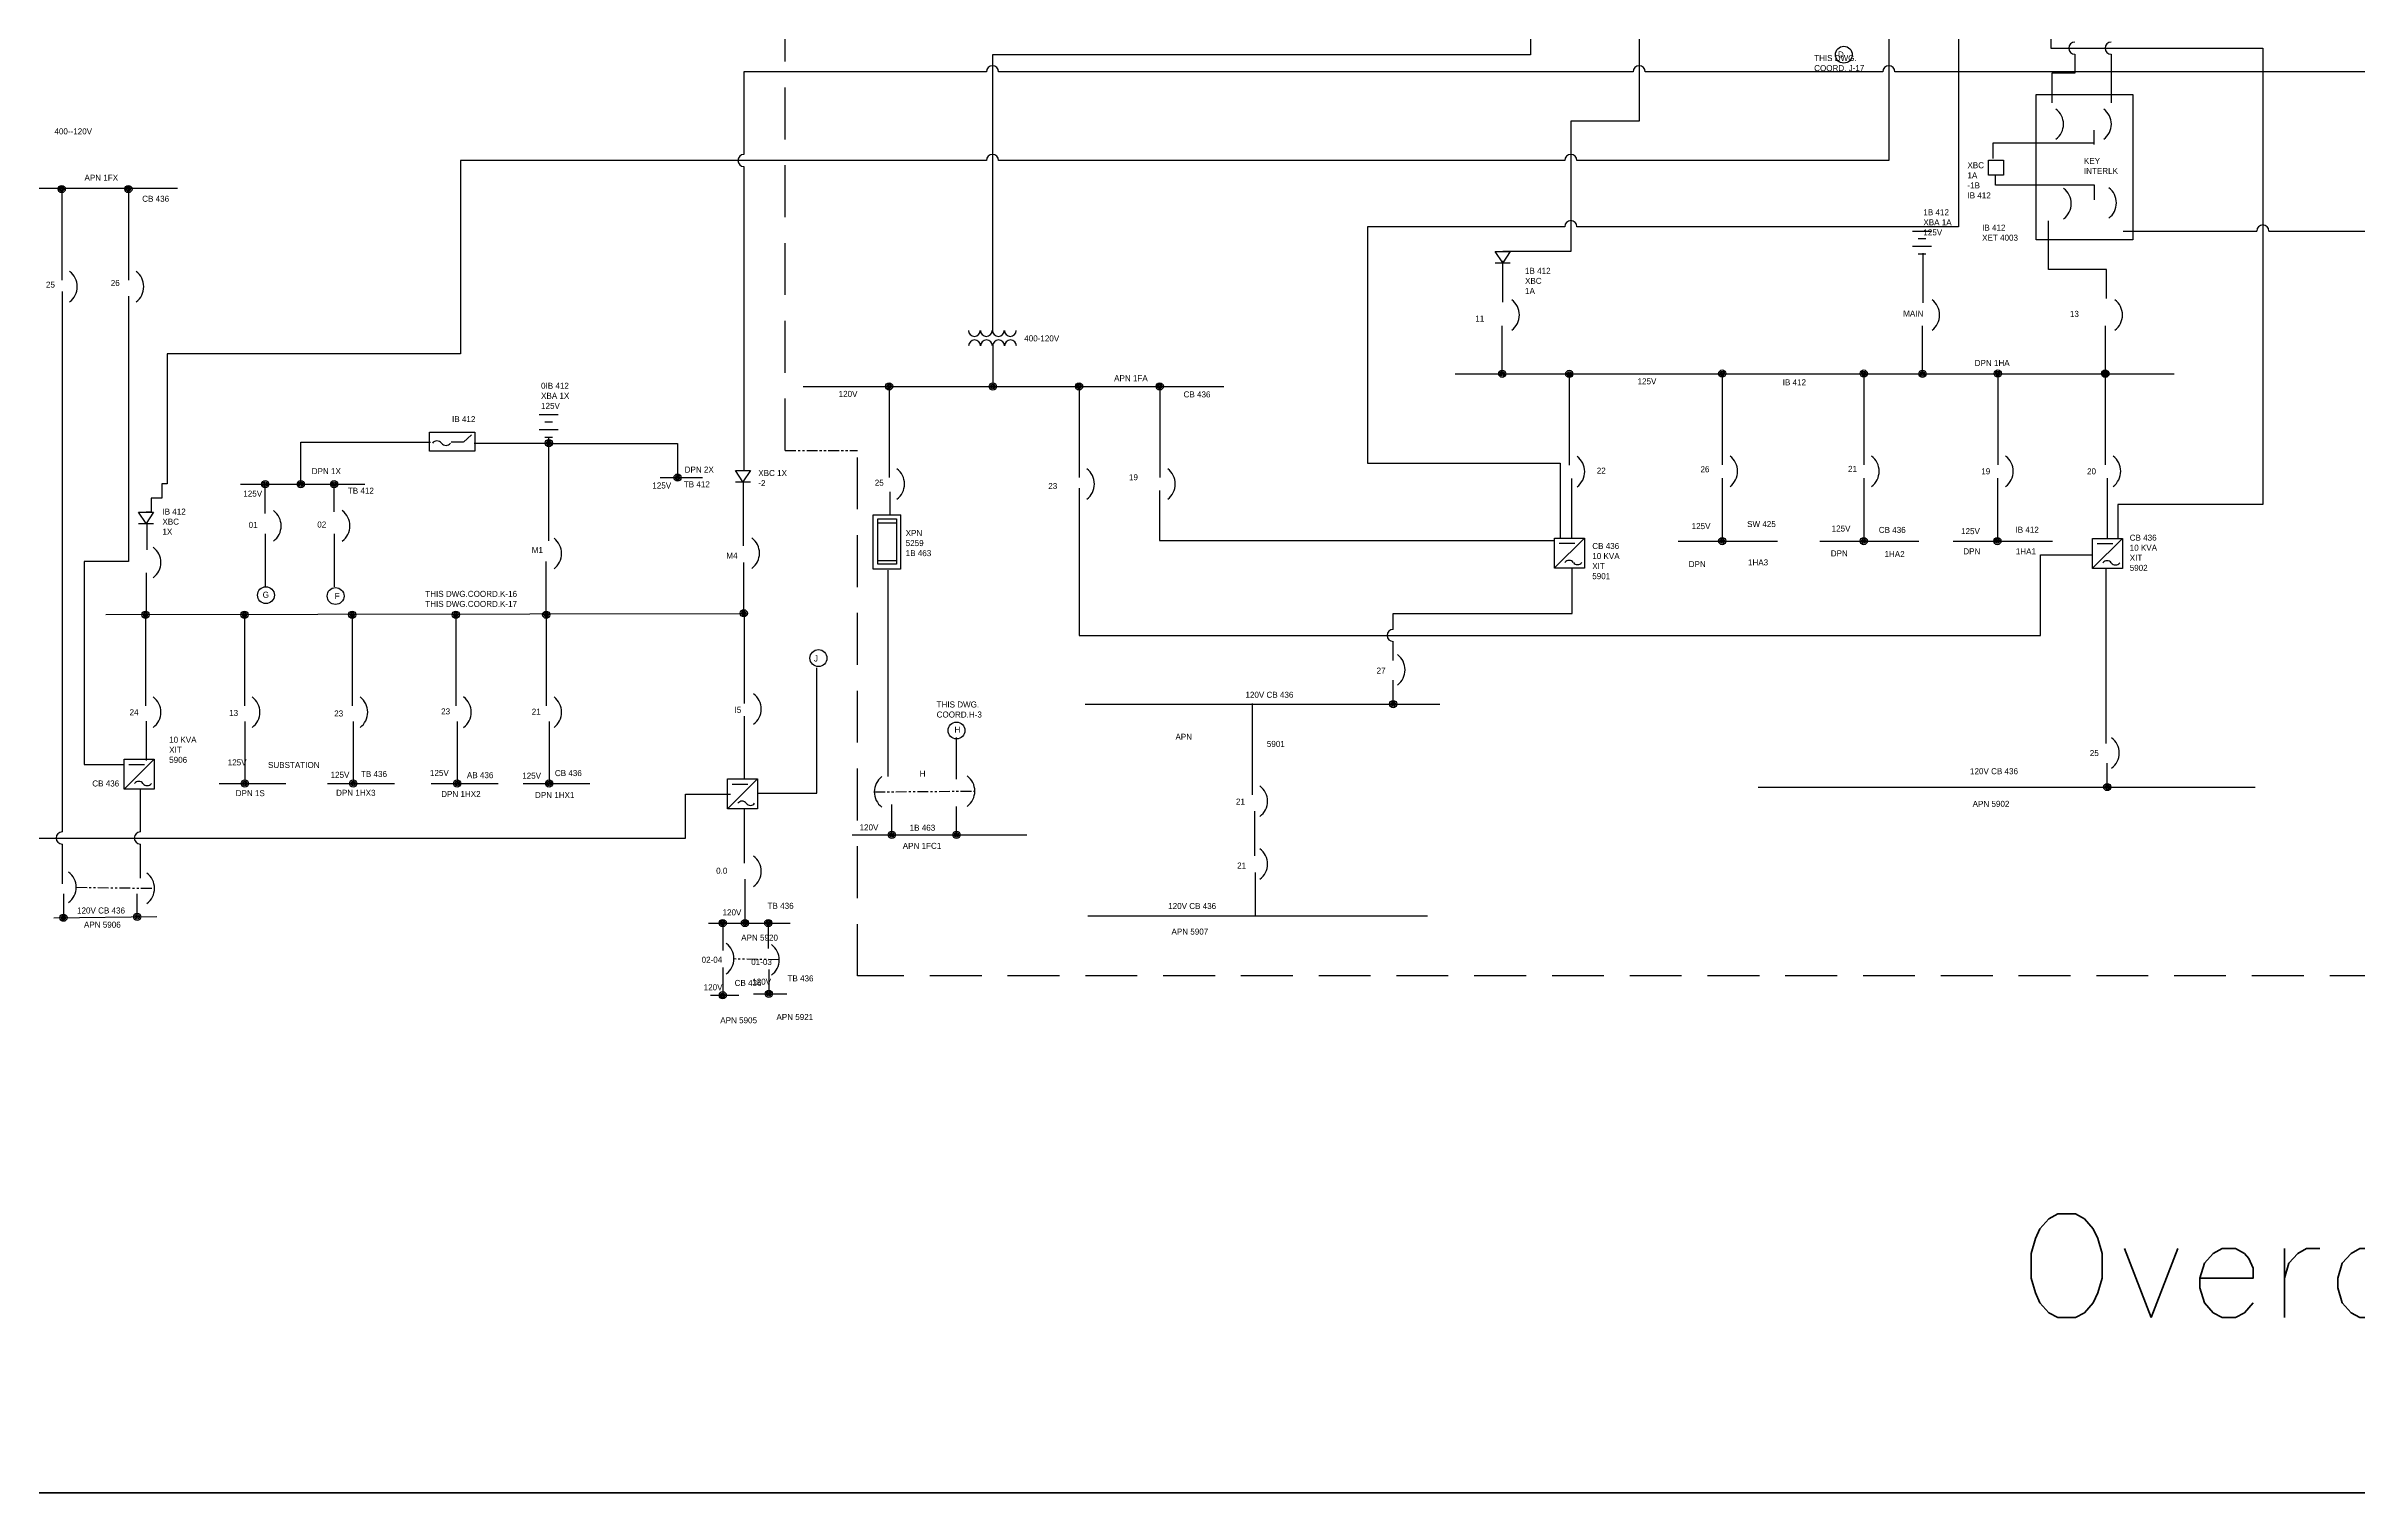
# Model space of a CAD drawing. Header units: millimetres. Extents: x -7 to 317, y -9 to 207.
# Drawn here: x 63.7 to 197.4, y -8.6 to 75.1 of the extents above; entities that cross this region are included whole.
import ezdxf
from ezdxf.enums import TextEntityAlignment as Align

# ---------------------------------------------------------------- set-up
doc = ezdxf.new("R2010")
doc.units = ezdxf.units.MM
doc.header["$LTSCALE"] = 4
doc.header["$MEASUREMENT"] = 0
doc.linetypes.add('HIDDEN', pattern=[0.375, 0.25, -0.125])
doc.linetypes.add('PHANTOM2', pattern=[1.25, 0.625, -0.125, 0.125, -0.125, 0.125, -0.125])
for name, color, linetype in [('hidden', 7, 'HIDDEN'), ('SYMS', 7, 'Continuous'), ('WIRES', 7, 'Continuous')]:
    doc.layers.add(name, color=color, linetype=linetype)
doc.styles.add('WD', font='romans.shx')

# ---------------------------------------------------------------- blocks, each defined once
blk = doc.blocks.new('HT0_02')
blk.add_circle((0, 0), 0.0699)
at = {"style": 'WD', "flags": 1}
for tag, p in [('X4TERM01', (-0.07, 0)), ('X2TERM01', (0, 0.07)), ('X1TERM01', (0.07, 0)), ('X8TERM01', (0, -0.07))]:
    blk.add_attdef(tag, p, '', height=0.01, dxfattribs=at)
blk = doc.blocks.new('YDH')
for p, q in [((61.913, 173.777), (62.715, 173.777)), ((61.913, 172.572), (61.913, 173.777)), ((62.715, 173.777), (62.715, 172.572)), ((62.715, 172.572), (61.913, 172.572))]:
    blk.add_line(p, q)
blk = doc.blocks.new('VT0_01')
for p, q in [((-0.0625, 0.0625), (0.0625, 0.0625)), ((-0.0625, -0.0625), (-0.0625, 0.0625)), ((0.0625, 0.0625), (0.0625, -0.0625)), ((0.0625, -0.0625), (-0.0625, -0.0625))]:
    blk.add_line(p, q)
at = {"style": 'WD', "flags": 1}
for tag, p in [('X4TERM01', (-0.0625, 0)), ('X2TERM01', (0, 0.0625)), ('X1TERM01', (0.0625, 0)), ('X8TERM01', (0, -0.0625))]:
    blk.add_attdef(tag, p, '', height=0.01, dxfattribs=at)
blk = doc.blocks.new('UTDM')
for centre in [(61.982, 173.532), (62.379, 173.532), (62.046, 172.873), (62.421, 172.879)]:
    blk.add_arc(centre, 0.157, 306.87, 53.131)
at = {"layer": 'WIRES'}
for p, q in [((62.39, 173.375), (61.554, 173.375)), ((61.554, 173.375), (61.554, 173.247)), ((62.39, 173.482), (62.39, 173.364)), ((61.576, 173.027), (61.576, 173.108)), ((62.396, 173.027), (61.576, 173.027)), ((62.396, 172.904), (62.396, 173.027))]:
    blk.add_line(p, q, dxfattribs=at)
blk.add_blockref('YDH', (0, 0))
at = {"layer": 'SYMS'}
blk.add_blockref('VT0_01', (61.58, 173.171), dxfattribs=at)
blk = doc.blocks.new('WDDOT')
for radius in [0.03, 0.0187, 0.00929]:
    blk.add_circle((0, 0), radius)
blk = doc.blocks.new('HMTD')
for p, q in [((66.915, 173.596), (66.915, 173.534)), ((66.977, 173.643), (66.977, 173.487)), ((67.04, 173.596), (67.04, 173.534)), ((67.102, 173.643), (67.102, 173.487))]:
    blk.add_line(p, q)
blk = doc.blocks.new('TF')
for centre in [(51.836, 188.581), (51.935, 188.581)]:
    blk.add_arc(centre, 0.0492, 0, 180)
blk = doc.blocks.new('KJJ')
for p in [(-11.926, -2.352), (-11.727, -2.352)]:
    blk.add_blockref('TF', p)
blk = doc.blocks.new('HGFC')
for centre, start, end in [((72.999, 171.356), 36.8699, 143.1301), ((73.108, 171.437), 216.8699, 323.1301)]:
    blk.add_arc(centre, 0.0677, start, end)
blk = doc.blocks.new('MHGC')
for p, q in [((72.5223, 171.0059), (72.6469, 171.1304)), ((72.5413, 171.1089), (72.6066, 171.1089))]:
    blk.add_line(p, q)
at = {"xscale": 0.3222326550335909, "yscale": 0.3222326550335909, "zscale": 0.3222326550335909}
blk.add_blockref('HGFC', (49.0604, 115.7993), dxfattribs=at)
at = {"layer": 'SYMS'}
blk.add_blockref('VT0_01', (72.5851, 171.0679), dxfattribs=at)
blk = doc.blocks.new('HDI1R')
for p, q in [((-0.047, 0), (0.047, 0.062)), ((-0.047, 0.062), (-0.047, -0.062)), ((0.047, -0.062), (-0.047, 0)), ((0.047, 0.062), (0.047, -0.062))]:
    blk.add_line(p, q)
at = {"style": 'WD'}
for tag, width, p in [('INST', 0.7, (0, 0.888)), ('LOC', 0.7, (0, 0.719)), ('DESC1', 0.7, (0, 0.562)), ('DESC2', 0.7, (0, 0.406)), ('RATING1', 0.9, (0.006, 0.094))]:
    blk.add_attdef(tag, text='', height=0.125, dxfattribs=dict(at, width=width)).set_placement(p, align=Align.CENTER)
blk.add_attdef('TAG1', text='', height=0.125, dxfattribs=at).set_placement((0, 0.25), align=Align.CENTER)
for tag, p, height, flags in [('X4TERM01', (-0.047, 0), 0.0125, 1), ('X1TERM02', (0.047, 0), 0.0125, 1), ('FAMILY', (0.205, 0.152), 0.01, 9), ('WDBLKNAM', (0.205, 0.133), 0.01, 9)]:
    blk.add_attdef(tag, p, '', height=height, dxfattribs=dict(at, flags=flags))
at = {"linetype": 'Continuous', "style": 'WD', "flags": 9}
for tag, p in [('ASSYCODE', (0.219, 0.062)), ('MFG', (0.228, 0.089)), ('CAT', (0.23, 0.108))]:
    blk.add_attdef(tag, text='', height=0.01, dxfattribs=at).set_placement(p, align=Align.CENTER)
at = {"linetype": 'Continuous', "style": 'WD', "flags": 8}
blk.add_attdef('TERM01', text='', height=0.125, dxfattribs=at).set_placement((-0.125, -0.031), align=Align.TOP_RIGHT)
at = {"style": 'WD', "width": 0.9}
blk.add_attdef('RATING2', text='', height=0.125, dxfattribs=at).set_placement((0.006, -0.188), align=Align.TOP_CENTER)
at = {"linetype": 'Continuous', "style": 'WD', "flags": 8}
blk.add_attdef('TERM02', text='', height=0.125, dxfattribs=at).set_placement((0.109, -0.031), align=Align.TOP_LEFT)
blk = doc.blocks.new('VFU0')
for p, q in [((-0.078, -0.188), (-0.078, 0.188)), ((-0.078, 0.188), (0.078, 0.188)), ((-0.078, 0.156), (0.078, 0.156)), ((0.078, 0.188), (0.078, -0.188)), ((-0.078, -0.156), (0.078, -0.156)), ((0.078, -0.188), (-0.078, -0.188))]:
    blk.add_line(p, q)
at = {"linetype": 'Continuous', "style": 'WD', "width": 0.7, "flags": 8}
blk.add_attdef('TERM01', text='', height=0.1, dxfattribs=at).set_placement((-0.055, 0.207), align=Align.RIGHT)
at = {"color": 7, "style": 'WD', "flags": 1}
for tag, p in [('X2TERM01', (0, 0.188)), ('X8TERM02', (0, -0.188))]:
    blk.add_attdef(tag, p, '', height=0.01, dxfattribs=at)
at = {"style": 'WD', "width": 0.7}
for tag, p in [('INST', (0.188, 0.234)), ('LOC', (0.188, 0.078)), ('DESC1', (0.18, -0.134)), ('DESC2', (0.188, -0.297)), ('DESC3', (0.188, -0.453))]:
    blk.add_attdef(tag, p, '', height=0.125, dxfattribs=at)
blk.add_attdef('RATING1', text='', height=0.0938, rotation=90, dxfattribs=at).set_placement((0, 0), align=Align.MIDDLE_CENTER)
at = {"linetype": 'Continuous', "style": 'WD', "flags": 9}
for tag, p in [('ASSYCODE', (-0.078, -0.105)), ('MFG', (-0.08, -0.088)), ('CAT', (-0.08, -0.073))]:
    blk.add_attdef(tag, text='', height=0.01, dxfattribs=at).set_placement(p, align=Align.RIGHT)
at = {"style": 'WD', "flags": 9}
blk.add_attdef('FAMILY', text='', height=0.01, dxfattribs=at).set_placement((-0.08, -0.036), align=Align.RIGHT)
at = {"linetype": 'Continuous', "style": 'WD', "width": 0.7, "flags": 8}
blk.add_attdef('TERM02', text='', height=0.1, dxfattribs=at).set_placement((-0.041, -0.213), align=Align.TOP_RIGHT)
blk = doc.blocks.new('TDTGH')
for p, q in [((71.216, 176.995), (71.216, 177.445)), ((71.216, 177.445), (71.446, 177.445)), ((71.443, 177.445), (71.443, 176.995)), ((71.443, 176.995), (71.216, 176.995))]:
    blk.add_line(p, q)
at = {"layer": 'SYMS'}
blk.add_blockref('VFU0', (71.332, 177.223), dxfattribs=at)
blk = doc.blocks.new('MHTDC')
for centre, start, end in [((35.842, 183.155), 36.8699, 143.1301), ((35.951, 183.236), 216.8699, 323.1301)]:
    blk.add_arc(centre, 0.0677, start, end)
blk = doc.blocks.new('HBVDC')
for p, q in [((35.095, 183.33), (35.095, 183.487)), ((35.095, 183.487), (35.47, 183.487)), ((35.47, 183.487), (35.47, 183.33)), ((35.47, 183.33), (35.095, 183.33))]:
    blk.add_line(p, q)
blk = doc.blocks.new('DHVCFSH')
blk.add_line((35.468, 182.12), (35.468, 182.218))
at = {"layer": 'WIRES'}
blk.add_line((35.468, 182.117), (35.53, 182.049), dxfattribs=at)
at = {"rotation": 90}
blk.add_blockref('HBVDC', (218.881, 146.927), dxfattribs=at)
at = {"xscale": 0.6949966896694345, "yscale": 0.6949966896694345, "zscale": 0.6949966896694345, "rotation": 90}
blk.add_blockref('MHTDC', (162.781, 157.351), dxfattribs=at)

msp = doc.modelspace()

# ---------------------------------------------------------------- linework, layer by layer
at = {"linetype": 'PHANTOM2', "lineweight": 25, "ltscale": 0.25}
for p, q in [((106.42, 51.71), (110.61, 51.71)), ((111.58, 31.96), (117.39, 32)), ((65.4, 26.44), (69.93, 26.38)), ((106.08, 22.24), (103.45, 22.29))]:
    msp.add_line(p, q, dxfattribs=at)
at = {"color": 5, "lineweight": 40}
msp.add_lwpolyline([(-6.8, 207.32), (317.41, 207.32), (317.41, -8.59), (-6.8, -8.59)], close=True, dxfattribs=at)
for centre, start, end in [((64.36, 61.19), 306.87, 53.131), ((68.21, 61.19), 306.87, 53.131), ((147.81, 59.55), 306.87, 53.131), ((172.13, 59.55), 306.87, 53.131), ((182.71, 59.55), 306.87, 53.131), ((151.59, 50.49), 306.87, 53.131), ((160.44, 50.51), 306.87, 53.131), ((168.63, 50.51), 306.87, 53.131), ((176.39, 50.51), 306.87, 53.131), ((182.61, 50.51), 306.87, 53.131), ((112.23, 49.77), 306.87, 53.131), ((123.22, 49.77), 306.87, 53.131), ((127.9, 49.77), 306.87, 53.131), ((76.16, 47.35), 306.87, 53.131), ((80.14, 47.35), 306.87, 53.131), ((69.2, 45.23), 306.87, 53.131), ((92.39, 45.75), 306.87, 53.131), ((103.84, 45.77), 306.87, 53.131), ((141.2, 39.02), 306.87, 53.131), ((103.94, 36.75), 306.87, 53.131), ((69.2, 36.57), 306.87, 53.131), ((74.93, 36.57), 306.87, 53.131), ((81.17, 36.57), 306.87, 53.131), ((87.16, 36.57), 306.87, 53.131), ((92.39, 36.57), 306.87, 53.131), ((182.52, 34.21), 306.87, 53.131), ((112.68, 31.96), 126.87, 233.131), ((116.3, 32), 306.87, 53.131), ((133.24, 31.42), 306.87, 53.131), ((103.94, 27.36), 306.87, 53.131), ((133.24, 27.78), 306.87, 53.131), ((64.3, 26.44), 306.87, 53.131), ((68.83, 26.38), 306.87, 53.131), ((102.36, 22.31), 306.87, 53.131), ((104.98, 22.24), 306.87, 53.131)]:
    msp.add_arc(centre, 1.1, start, end)
at = {"layer": 'hidden', "ltscale": 3}
for p, q in [((106.42, 51.71), (106.42, 79.44)), ((110.61, 21.31), (110.61, 51.71)), ((302.3, 21.31), (110.61, 21.31))]:
    msp.add_line(p, q, dxfattribs=at)
at = {"layer": 'WIRES'}
for p, q in [((149.55, 81.13), (149.55, 74.61)), ((155.84, 81.15), (155.84, 70.77)), ((170.29, 81.18), (170.29, 68.49)), ((174.32, 81.06), (174.32, 64.66)), ((179.67, 81.18), (179.67, 74.99)), ((179.67, 74.99), (191.93, 74.99)), ((191.93, 74.99), (191.93, 48.59)), ((118.07, 73.62), (104.04, 73.62)), ((104.04, 73.62), (104.04, 68.84)), ((149.55, 74.61), (118.42, 74.61)), ((118.42, 74.61), (118.42, 58.62)), ((155.49, 73.62), (118.77, 73.62)), ((169.95, 73.62), (156.19, 73.62)), ((215.67, 73.62), (170.64, 73.62)), ((181.05, 74.64), (181.05, 73.54)), ((183.15, 74.64), (183.15, 71.83)), ((181.05, 73.54), (179.73, 73.54)), ((179.73, 73.54), (179.73, 71.83)), ((155.84, 70.77), (151.89, 70.77)), ((151.89, 70.77), (151.89, 63.23)), ((118.07, 68.49), (87.64, 68.49)), ((87.64, 68.49), (87.64, 57.3)), ((151.55, 68.49), (118.77, 68.49)), ((170.29, 68.49), (152.24, 68.49)), ((104.04, 68.14), (104.04, 57.51)), ((53.4, 66.88), (71.27, 66.88)), ((64.56, 66.84), (64.56, 61.56)), ((68.42, 66.84), (68.42, 61.56)), ((151.55, 64.66), (140.12, 64.66)), ((140.12, 64.66), (140.12, 50.97)), ((174.33, 64.66), (152.24, 64.66)), ((179.53, 62.19), (179.53, 65)), ((183.85, 64.41), (191.58, 64.41)), ((192.28, 64.41), (206.26, 64.41)), ((151.89, 63.23), (147.95, 63.23)), ((172.28, 60.25), (172.28, 63.13)), ((147.95, 60.3), (147.95, 62.68)), ((182.89, 62.19), (179.53, 62.19)), ((182.89, 60.51), (182.89, 62.19)), ((64.59, 60.9), (64.59, 29.64)), ((68.42, 60.64), (68.42, 45.29)), ((147.92, 56.15), (147.92, 58.92)), ((172.24, 56.15), (172.24, 58.92)), ((182.82, 56.15), (182.82, 58.92)), ((104.04, 57.89), (104.04, 50.56)), ((118.44, 57.87), (118.44, 55.41)), ((87.64, 57.3), (70.67, 57.3)), ((70.67, 57.3), (70.67, 49.78)), ((107.46, 55.41), (131.81, 55.41)), ((112.44, 55.42), (112.44, 50.14)), ((123.43, 55.42), (123.43, 50.14)), ((128.1, 55.42), (128.1, 50.14)), ((145.19, 56.15), (186.81, 56.15)), ((151.8, 56.14), (151.8, 50.87)), ((160.65, 56.16), (160.65, 50.88)), ((168.84, 56.16), (168.84, 50.88)), ((176.6, 56.16), (176.6, 50.88)), ((182.81, 56.16), (182.81, 50.88)), ((78.39, 49.76), (78.39, 52.2)), ((78.39, 52.2), (85.9, 52.2)), ((92.75, 46.48), (92.75, 52.5)), ((88.43, 52.14), (92.75, 52.14)), ((92.75, 52.11), (100.2, 52.11)), ((100.2, 52.11), (100.2, 50.14)), ((140.12, 50.97), (151.28, 50.97)), ((151.28, 50.97), (151.28, 46.61)), ((70.67, 49.78), (70.36, 49.78)), ((70.36, 49.78), (70.36, 48.96)), ((74.9, 49.76), (82.11, 49.76)), ((76.34, 48.06), (76.34, 49.76)), ((80.32, 48.16), (80.32, 49.76)), ((99.2, 50.14), (101.65, 50.14)), ((103.99, 49.9), (103.99, 46.19)), ((123.43, 49.53), (123.43, 41.01)), ((151.93, 50.09), (151.93, 46.62)), ((160.65, 50.1), (160.65, 46.64)), ((168.84, 50.1), (168.84, 46.64)), ((176.57, 50.1), (176.57, 46.64)), ((182.92, 50.1), (182.92, 46.64)), ((70.36, 48.96), (69.74, 48.96)), ((69.74, 48.96), (69.74, 48.15)), ((112.48, 49.31), (112.48, 48)), ((128.08, 49.39), (128.08, 46.51)), ((191.93, 48.59), (183.54, 48.59)), ((183.54, 48.59), (183.54, 46.66)), ((69.74, 48.15), (69.44, 48.15)), ((69.5, 46.73), (69.5, 47.5)), ((76.36, 43.83), (76.36, 46.89)), ((80.34, 43.83), (80.34, 46.89)), ((69.5, 45.96), (69.5, 46.73)), ((128.08, 46.51), (150.96, 46.51)), ((158.1, 46.47), (163.84, 46.47)), ((166.29, 46.47), (172.03, 46.47)), ((174.02, 46.47), (179.77, 46.47)), ((179.07, 41.01), (179.07, 45.68)), ((179.07, 45.68), (182.07, 45.68)), ((68.42, 45.29), (65.86, 45.29)), ((65.86, 45.29), (65.86, 33.54)), ((69.46, 42.21), (69.46, 44.63)), ((92.59, 42.22), (92.59, 45.28)), ((104.03, 42.24), (104.03, 45.23)), ((112.36, 44.78), (112.36, 32.85)), ((151.97, 42.27), (151.97, 44.88)), ((182.87, 34.75), (182.87, 44.86)), ((67.11, 42.22), (103.91, 42.28)), ((69.41, 42.21), (69.41, 36.94)), ((75.14, 42.21), (75.14, 36.94)), ((81.37, 42.21), (81.37, 36.94)), ((87.37, 42.21), (87.37, 36.94)), ((92.6, 42.21), (92.6, 36.94)), ((104.06, 42.25), (104.06, 37.08)), ((141.61, 41.36), (141.61, 42.27)), ((141.61, 42.27), (151.97, 42.27)), ((123.43, 41.01), (179.07, 41.01)), ((141.61, 39.56), (141.61, 40.66)), ((108.26, 31.89), (108.26, 39.14)), ((141.61, 37.04), (141.61, 38.43)), ((104.06, 36.34), (104.06, 32.71)), ((123.79, 37.04), (144.31, 37.04)), ((133.45, 37.07), (133.45, 31.79)), ((69.45, 36.05), (69.45, 33.77)), ((75.16, 36.04), (75.16, 32.47)), ((81.43, 36.04), (81.43, 32.47)), ((87.44, 36.04), (87.44, 32.47)), ((92.76, 36.04), (92.76, 32.47)), ((116.34, 32.7), (116.34, 35.11)), ((65.86, 33.54), (68.2, 33.54)), ((182.93, 32.24), (182.93, 33.62)), ((73.68, 32.44), (77.54, 32.44)), ((79.95, 32.44), (83.81, 32.44)), ((85.95, 32.44), (89.82, 32.44)), ((91.27, 32.44), (95.13, 32.44)), ((162.72, 32.23), (191.48, 32.23)), ((69.11, 32.08), (69.11, 29.64)), ((100.66, 29.29), (100.66, 31.82)), ((100.66, 31.82), (103.26, 31.82)), ((104.06, 30.98), (104.06, 27.84)), ((104.81, 31.89), (108.26, 31.89)), ((112.6, 29.47), (112.6, 31.23)), ((116.34, 29.47), (116.34, 31.12)), ((133.58, 30.85), (133.58, 28.25)), ((110.3, 29.47), (120.41, 29.47)), ((59.9, 29.29), (100.66, 29.29)), ((64.59, 28.94), (64.59, 26.63)), ((69.11, 28.94), (69.11, 26.97)), ((104.1, 26.9), (104.1, 24.4)), ((133.62, 27.3), (133.62, 24.82)), ((64.66, 26.05), (64.66, 24.62)), ((68.93, 24.73), (68.93, 26.05)), ((64.11, 24.68), (70.07, 24.74)), ((101.98, 24.37), (106.72, 24.37)), ((102.81, 24.37), (102.81, 22.78)), ((105.45, 24.37), (105.45, 22.89)), ((123.94, 24.79), (143.59, 24.79)), ((102.81, 21.79), (102.81, 20.23)), ((105.48, 21.68), (105.48, 20.29)), ((102.11, 20.19), (103.75, 20.19)), ((104.59, 20.27), (106.53, 20.27))]:
    msp.add_line(p, q, dxfattribs=at)
for centre, start, end in [((181.05, 74.99), 90, 270), ((183.15, 74.99), 90, 270), ((118.42, 73.62), 0, 180), ((155.84, 73.62), 0, 180), ((170.29, 73.62), 0, 180), ((104.04, 68.49), 90, 270), ((118.42, 68.49), 0, 180), ((151.89, 68.49), 0, 180), ((151.89, 64.66), 0, 180), ((191.93, 64.41), 0, 180), ((141.61, 41.01), 90, 270), ((64.59, 29.29), 90, 270), ((69.11, 29.29), 90, 270)]:
    msp.add_arc(centre, 0.349, start, end, dxfattribs=at)

# ---------------------------------------------------------------- block references
for name, p, xscale, yscale, zscale in [('UTDM', (-253.12, -1140.07), 6.976589873819913, 6.976589873819913, 6.976589873819913), ('KJJ', (-161.05, -1241.48), 6.976589873819913, 6.976589873819913, 6.976589873819913), ('TDTGH', (-385.33, -1189.97), 6.976589873819913, 6.976589873819913, 6.976589873819913), ('MHGC', (-853.63, -2323.86), 13.85199805040847, 13.85199805040847, 13.85199805040847), ('MHGC', (-822.5, -2323.88), 13.85199805040847, 13.85199805040847, 13.85199805040847), ('MHGC', (-936.4, -2336.65), 13.85199805040847, 13.85199805040847, 13.85199805040847), ('MHGC', (-901.49, -2337.79), 13.85199805040847, 13.85199805040847, 13.85199805040847)]:
    msp.add_blockref(name, p, dxfattribs=dict(xscale=xscale, yscale=yscale, zscale=zscale))
at = {"xscale": 6.976589873819913, "yscale": 6.976589873819913, "zscale": 6.976589873819913}
for name, p, rotation in [('HMTD', (1383.1, -403.74), 90), ('KJJ', (397.89, 1357.9), 180), ('HMTD', (1303.63, -414.35), 90), ('DHVCFSH', (1358.36, -195.26), 90)]:
    msp.add_blockref(name, p, dxfattribs=dict(at, rotation=rotation))
at = {"layer": 'SYMS', "xscale": 6.976589873819913, "yscale": 6.976589873819913, "zscale": 6.976589873819913}
for name, p in [('HT0_02', (167.69, 74.61)), ('WDDOT', (64.56, 66.84)), ('WDDOT', (68.42, 66.84)), ('WDDOT', (147.92, 56.15)), ('WDDOT', (151.8, 56.14)), ('WDDOT', (160.65, 56.16)), ('WDDOT', (168.84, 56.16)), ('WDDOT', (172.24, 56.15)), ('WDDOT', (176.6, 56.16)), ('WDDOT', (182.81, 56.16)), ('WDDOT', (182.82, 56.15)), ('WDDOT', (112.44, 55.42)), ('WDDOT', (118.44, 55.41)), ('WDDOT', (123.43, 55.42)), ('WDDOT', (128.1, 55.42)), ('WDDOT', (92.75, 52.14)), ('WDDOT', (76.34, 49.76)), ('WDDOT', (78.39, 49.76)), ('WDDOT', (80.32, 49.76)), ('WDDOT', (100.2, 50.14)), ('WDDOT', (160.65, 46.47)), ('WDDOT', (168.84, 46.47)), ('WDDOT', (176.57, 46.47)), ('HT0_02', (76.38, 43.34)), ('HT0_02', (80.41, 43.29)), ('WDDOT', (69.41, 42.21)), ('WDDOT', (75.14, 42.21)), ('WDDOT', (81.37, 42.21)), ('WDDOT', (87.37, 42.21)), ('WDDOT', (92.6, 42.21)), ('WDDOT', (104.03, 42.29)), ('HT0_02', (108.35, 39.7)), ('WDDOT', (141.61, 37.04)), ('HT0_02', (116.34, 35.51)), ('WDDOT', (75.16, 32.44)), ('WDDOT', (81.43, 32.44)), ('WDDOT', (87.44, 32.44)), ('WDDOT', (92.76, 32.44)), ('WDDOT', (182.93, 32.24)), ('WDDOT', (112.6, 29.47)), ('WDDOT', (116.34, 29.47)), ('WDDOT', (64.66, 24.68)), ('WDDOT', (68.93, 24.73)), ('WDDOT', (102.81, 24.37)), ('WDDOT', (104.1, 24.37)), ('WDDOT', (105.45, 24.37)), ('WDDOT', (102.81, 20.19)), ('WDDOT', (105.48, 20.27))]:
    msp.add_blockref(name, p, dxfattribs=at)
at = {"layer": 'SYMS', "xscale": 6.976589873819913, "yscale": 6.976589873819913, "zscale": 6.976589873819913, "rotation": 90}
for p in [(147.95, 62.9), (103.98, 50.23), (69.44, 47.82)]:
    msp.add_blockref('HDI1R', p, dxfattribs=at)

# ---------------------------------------------------------------- texts
at = {"lineweight": 35, "style": 'WD'}
msp.add_text('Overall Plant One-Line', height=6, dxfattribs=at).set_placement((177.75, 1.54))
at = {"attachment_point": 1}
for s, heights, insert, char_height in [('THIS DWG.\\PCOORD. J-17', [0], (165.97, 74.59), 0.3488), ('D', [0], (167.35, 74.8), 0.349), ('400--120V', [0], (64.14, 70.35), 0.349), ('XBC\\P1A\\P-1B\\PIB 412', [0], (174.84, 68.39), 0.349), ('KEY\\PINTERLK', [0], (181.58, 68.64), 0.349), ('APN 1FX', [0], (65.88, 67.67), 0.349), ('CB 436', [0], (69.22, 66.45), 0.349), ('1B 412\\PXBA 1A\\P125V', [0], (172.29, 65.67), 0.349), ('IB 412\\PXET 4003', [0], (175.69, 64.78), 0.349), ('26', [0], (67.4, 61.58), 0.349), ('1B 412\\PXBC\\P1A', [0], (149.24, 62.28), 0.349), ('\\pxt7;25', [0], (63.65, 61.48), 0.349), ('11', [0], (146.36, 59.52), 0.349), ('MAIN', [0.356], (171.12, 59.81), 0.349), ('13', [0], (180.77, 59.79), 0.349), ('400-120V', [0], (120.26, 58.37), 0.349), ('DPN 1HA', [0], (175.26, 56.95), 0.349), ('0IB 412\\PXBA 1X\\P125V', [0], (92.3, 55.63), 0.349), ('120V', [0], (109.52, 55.16), 0.349), ('APN 1FA', [0], (125.46, 56.07), 0.349), ('CB 436', [0], (129.48, 55.13), 0.349), ('125V', [0], (155.75, 55.89), 0.349), ('IB 412', [0], (164.15, 55.83), 0.349), ('IB 412', [0], (87.15, 53.7), 0.349), ('DPN 1X', [0], (79.03, 50.69), 0.349), ('TB 412', [0], (81.12, 49.56), 0.349), ('125V', [0], (98.74, 49.86), 0.349), ('TB 412', [0], (100.56, 49.93), 0.349), ('DPN 2X', [0], (100.61, 50.78), 0.349), ('XBC 1X\\P-2', [0], (104.87, 50.58), 0.349), ('25', [0], (111.61, 50.02), 0.349), ('23', [0], (121.65, 49.83), 0.349), ('19', [0], (126.32, 50.34), 0.349), ('22', [0], (153.39, 50.72), 0.349), ('26', [0], (159.39, 50.8), 0.349), ('21', [0], (167.93, 50.82), 0.349), ('19', [0], (175.64, 50.68), 0.349), ('20', [0], (181.76, 50.68), 0.349), ('IB 412\\PXBC\\P1X', [0], (70.39, 48.35), 0.349), ('125V', [0], (75.07, 49.39), 0.349), ('01', [0], (75.38, 47.58), 0.349), ('02', [0], (79.35, 47.6), 0.349), ('XPN\\P5259\\P1B 463', [0], (113.4, 47.11), 0.349), ('125V', [0], (158.88, 47.51), 0.349), ('SW 425', [0], (162.09, 47.63), 0.349), ('125V', [0], (166.98, 47.37), 0.349), ('CB 436', [0], (169.71, 47.29), 0.349), ('125V', [0], (174.47, 47.22), 0.349), ('IB 412', [0], (177.62, 47.3), 0.349), ('CB 436\\P10 KVA\\PXIT\\P5902', [0], (184.23, 46.84), 0.349), ('M1', [0], (91.76, 46.12), 0.349), ('M4', [0], (103.02, 45.8), 0.349), ('CB 436\\P10 KVA\\PXIT\\P5901', [0], (153.13, 46.36), 0.349), ('DPN', [0], (166.93, 45.93), 0.349), ('1HA2', [0], (170.04, 45.89), 0.349), ('DPN', [0], (174.6, 46.05), 0.349), ('1HA1', [0], (177.64, 46.05), 0.349), ('DPN', [0], (158.71, 45.31), 0.349), ('1HA3', [0], (162.14, 45.41), 0.349), ('G', [0], (76.19, 43.54), 0.349), ('F', [0], (80.36, 43.47), 0.349), ('THIS DWG.COORD.K-16\\PTHIS DWG.COORD.K-17', [0], (85.6, 43.59), 0.3488), ('J', [0], (108.09, 39.85), 0.349), ('27', [0], (140.65, 39.15), 0.349), ('120V CB 436', [0], (133.06, 37.75), 0.3488), ('24', [0], (68.49, 36.74), 0.349), ('13', [0], (74.25, 36.7), 0.349), ('23', [0], (80.33, 36.67), 0.349), ('23', [0], (86.52, 36.79), 0.349), ('21', [0], (91.76, 36.77), 0.349), ('I5', [0], (103.5, 36.88), 0.349), ('THIS DWG.\\PCOORD.H-3', [0], (115.19, 37.19), 0.349), ('10 KVA\\PXIT\\P5906', [0], (70.78, 35.15), 0.349), ('H', [0], (116.22, 35.74), 0.349), ('APN', [0], (129.01, 35.32), 0.349), ('5901', [0], (134.3, 34.91), 0.349), ('125V', [0], (74.17, 33.84), 0.349), ('SUBSTATION', [0], (76.5, 33.69), 0.349), ('25', [0], (181.92, 34.38), 0.349), ('CB 436', [0], (66.33, 32.62), 0.349), ('125V', [0], (80.12, 33.12), 0.349), ('TB 436', [0], (81.88, 33.17), 0.349), ('125V', [0], (85.87, 33.23), 0.349), ('AB 436', [0], (88.01, 33.1), 0.349), ('125V', [0], (91.21, 33.07), 0.349), ('CB 436', [0], (93.1, 33.22), 0.349), ('H', [0], (114.21, 33.19), 0.349), ('120V CB 436', [0], (174.99, 33.33), 0.3488), ('DPN 1S', [0], (74.63, 32.06), 0.349), ('DPN 1HX3', [0], (80.44, 32.08), 0.349), ('DPN 1HX2', [0], (86.52, 32.01), 0.349), ('DPN 1HX1', [0], (91.95, 31.95), 0.349), ('21', [0], (132.51, 31.57), 0.349), ('APN 5902', [0.356], (175.14, 31.44), 0.349), ('120V', [0], (110.73, 30.08), 0.349), ('1B 463', [0], (113.63, 30.06), 0.349), ('APN 1FC1', [0], (113.23, 29.01), 0.349), ('0.0', [0], (102.43, 27.57), 0.349), ('21', [0], (132.58, 27.87), 0.349), ('TB 436', [0], (105.41, 25.54), 0.349), ('120V CB 436', [0], (128.59, 25.53), 0.3488), ('120V CB 436', [0], (65.45, 25.27), 0.3488), ('APN 5906', [0], (65.85, 24.45), 0.349), ('120V', [0], (102.8, 25.16), 0.349), ('APN 5920', [0], (103.88, 23.7), 0.349), ('APN 5907', [0], (128.78, 24.05), 0.349), ('02-04', [0], (101.59, 22.42), 0.349), ('01-03', [0], (104.46, 22.29), 0.349), ('120V', [0], (101.71, 20.83), 0.349), ('CB 436', [0], (103.5, 21.08), 0.349), ('120V', [0], (104.52, 21.15), 0.349), ('TB 436', [0], (106.56, 21.34), 0.349), ('APN 5905', [0], (102.67, 18.92), 0.349), ('APN 5921', [0], (105.92, 19.11), 0.349)]:
    msp.add_mtext_dynamic_manual_height_columns(s, width=9.681, gutter_width=260.22, heights=heights, dxfattribs=dict(at, insert=insert, char_height=char_height))

doc.saveas('drawing.dxf')
